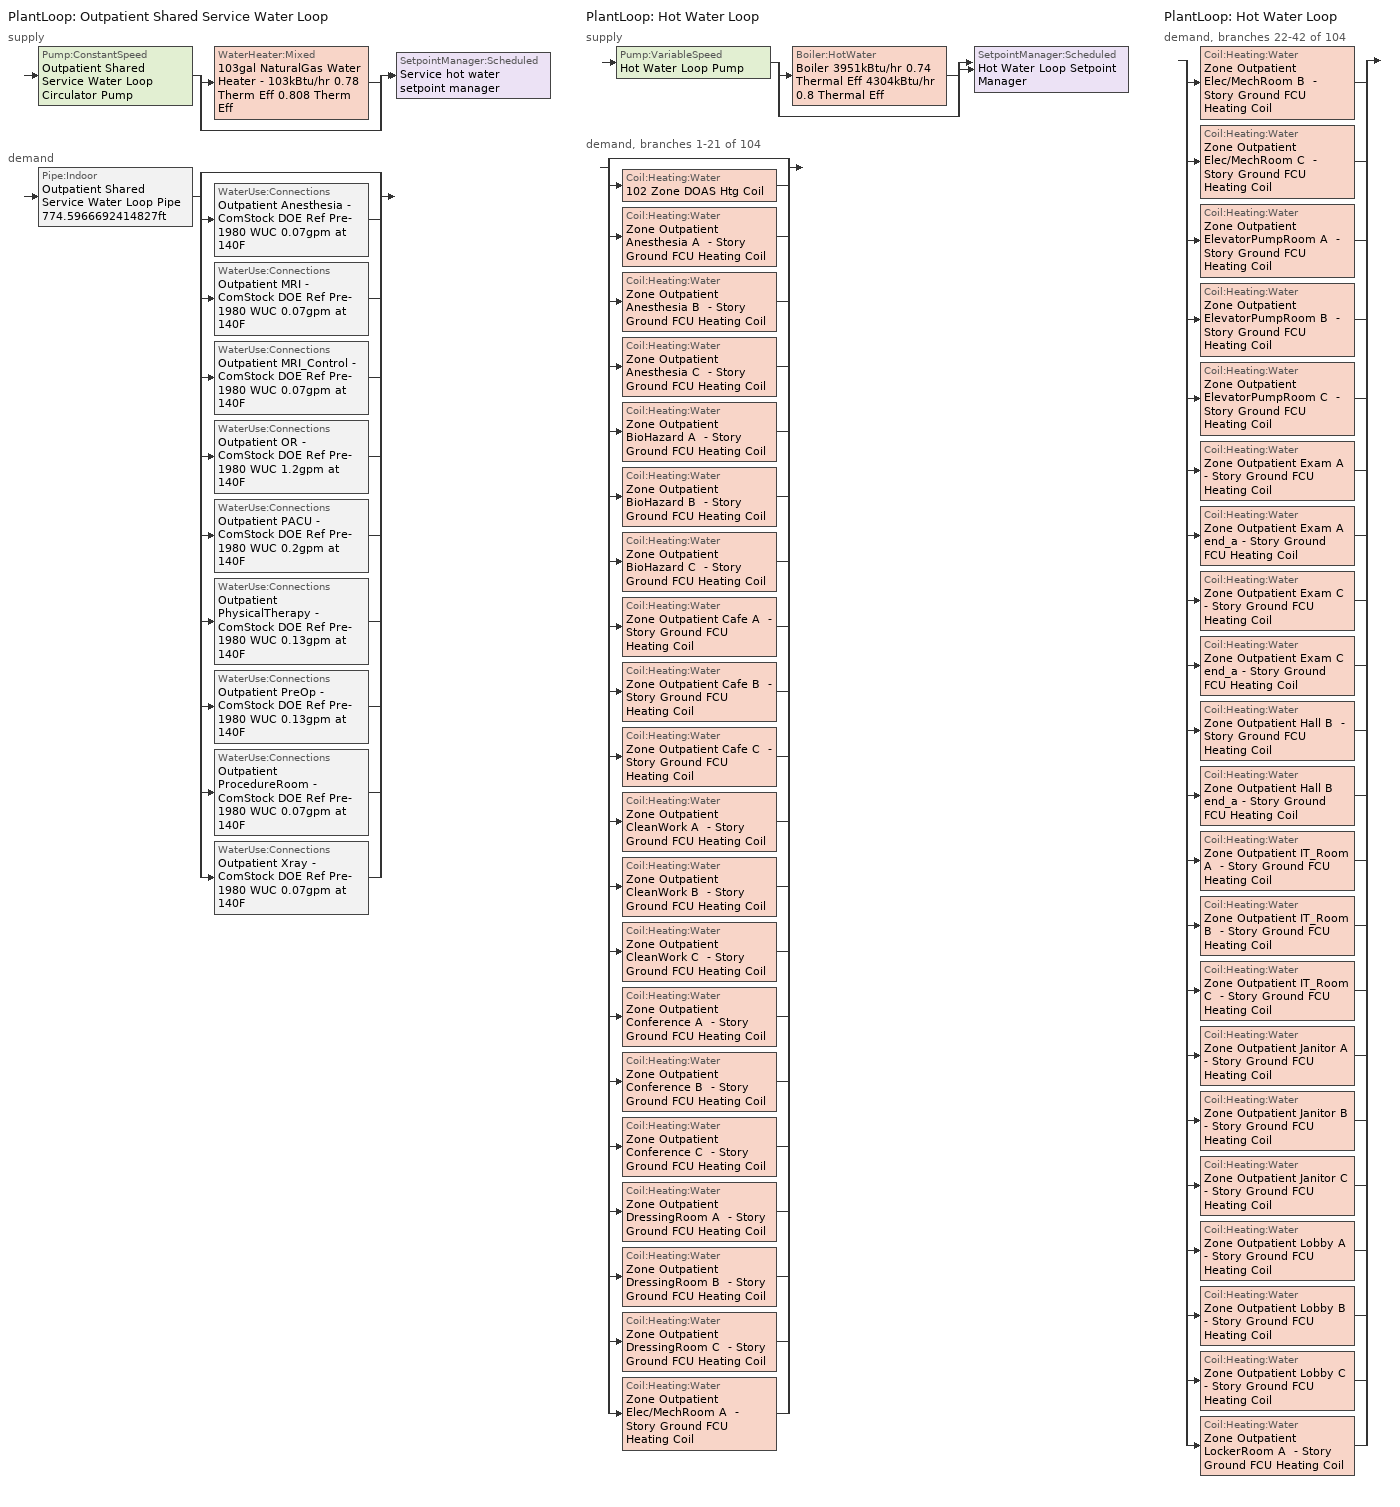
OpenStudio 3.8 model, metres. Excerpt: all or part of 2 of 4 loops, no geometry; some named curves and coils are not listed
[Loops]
PlantLoop 'Outpatient Shared Service Water Loop'
 supply: Pump:ConstantSpeed 'Outpatient Shared Service Water Loop Circulator Pump' > split
  | WaterHeater:Mixed '103gal NaturalGas Water Heater - 103kBtu/hr 0.78 Therm Eff 0.808 Therm Eff'
  | bypass
  join > SetpointManager:Scheduled 'Service hot water setpoint manager'
 demand: Pipe:Indoor 'Outpatient Shared Service Water Loop Pipe 774.5966692414827ft' > split
  | bypass
  | WaterUse:Connections 'Outpatient Anesthesia - ComStock DOE Ref Pre-1980 WUC 0.07gpm at 140F'
  | WaterUse:Connections 'Outpatient MRI - ComStock DOE Ref Pre-1980 WUC 0.07gpm at 140F'
  | WaterUse:Connections 'Outpatient MRI_Control - ComStock DOE Ref Pre-1980 WUC 0.07gpm at 140F'
  | WaterUse:Connections 'Outpatient OR - ComStock DOE Ref Pre-1980 WUC 1.2gpm at 140F'
  | WaterUse:Connections 'Outpatient PACU - ComStock DOE Ref Pre-1980 WUC 0.2gpm at 140F'
  | WaterUse:Connections 'Outpatient PhysicalTherapy - ComStock DOE Ref Pre-1980 WUC 0.13gpm at 140F'
  | WaterUse:Connections 'Outpatient PreOp - ComStock DOE Ref Pre-1980 WUC 0.13gpm at 140F'
  | WaterUse:Connections 'Outpatient ProcedureRoom - ComStock DOE Ref Pre-1980 WUC 0.07gpm at 140F'
  | WaterUse:Connections 'Outpatient Xray - ComStock DOE Ref Pre-1980 WUC 0.07gpm at 140F'
PlantLoop 'Hot Water Loop'
 supply: Pump:VariableSpeed 'Hot Water Loop Pump' > split
  | Boiler:HotWater 'Boiler 3951kBtu/hr 0.74 Thermal Eff 4304kBtu/hr 0.8 Thermal Eff'
  | bypass
  join > SetpointManager:Scheduled 'Hot Water Loop Setpoint Manager'
 demand, branches 1-21 of 104: split
  | bypass
  | Coil:Heating:Water '102 Zone DOAS Htg Coil'
  | Coil:Heating:Water 'Zone Outpatient Anesthesia A  - Story Ground FCU Heating Coil'
  | Coil:Heating:Water 'Zone Outpatient Anesthesia B  - Story Ground FCU Heating Coil'
  | Coil:Heating:Water 'Zone Outpatient Anesthesia C  - Story Ground FCU Heating Coil'
  | Coil:Heating:Water 'Zone Outpatient BioHazard A  - Story Ground FCU Heating Coil'
  | Coil:Heating:Water 'Zone Outpatient BioHazard B  - Story Ground FCU Heating Coil'
  | Coil:Heating:Water 'Zone Outpatient BioHazard C  - Story Ground FCU Heating Coil'
  | Coil:Heating:Water 'Zone Outpatient Cafe A  - Story Ground FCU Heating Coil'
  | Coil:Heating:Water 'Zone Outpatient Cafe B  - Story Ground FCU Heating Coil'
  | Coil:Heating:Water 'Zone Outpatient Cafe C  - Story Ground FCU Heating Coil'
  | Coil:Heating:Water 'Zone Outpatient CleanWork A  - Story Ground FCU Heating Coil'
  | Coil:Heating:Water 'Zone Outpatient CleanWork B  - Story Ground FCU Heating Coil'
  | Coil:Heating:Water 'Zone Outpatient CleanWork C  - Story Ground FCU Heating Coil'
  | Coil:Heating:Water 'Zone Outpatient Conference A  - Story Ground FCU Heating Coil'
  | Coil:Heating:Water 'Zone Outpatient Conference B  - Story Ground FCU Heating Coil'
  | Coil:Heating:Water 'Zone Outpatient Conference C  - Story Ground FCU Heating Coil'
  | Coil:Heating:Water 'Zone Outpatient DressingRoom A  - Story Ground FCU Heating Coil'
  | Coil:Heating:Water 'Zone Outpatient DressingRoom B  - Story Ground FCU Heating Coil'
  | Coil:Heating:Water 'Zone Outpatient DressingRoom C  - Story Ground FCU Heating Coil'
  | Coil:Heating:Water 'Zone Outpatient Elec/MechRoom A  - Story Ground FCU Heating Coil'
PlantLoop 'Hot Water Loop'
 demand, branches 22-42 of 104: split
  | Coil:Heating:Water 'Zone Outpatient Elec/MechRoom B  - Story Ground FCU Heating Coil'
  | Coil:Heating:Water 'Zone Outpatient Elec/MechRoom C  - Story Ground FCU Heating Coil'
  | Coil:Heating:Water 'Zone Outpatient ElevatorPumpRoom A  - Story Ground FCU Heating Coil'
  | Coil:Heating:Water 'Zone Outpatient ElevatorPumpRoom B  - Story Ground FCU Heating Coil'
  | Coil:Heating:Water 'Zone Outpatient ElevatorPumpRoom C  - Story Ground FCU Heating Coil'
  | Coil:Heating:Water 'Zone Outpatient Exam A  - Story Ground FCU Heating Coil'
  | Coil:Heating:Water 'Zone Outpatient Exam A end_a - Story Ground FCU Heating Coil'
  | Coil:Heating:Water 'Zone Outpatient Exam C  - Story Ground FCU Heating Coil'
  | Coil:Heating:Water 'Zone Outpatient Exam C end_a - Story Ground FCU Heating Coil'
  | Coil:Heating:Water 'Zone Outpatient Hall B  - Story Ground FCU Heating Coil'
  | Coil:Heating:Water 'Zone Outpatient Hall B end_a - Story Ground FCU Heating Coil'
  | Coil:Heating:Water 'Zone Outpatient IT_Room A  - Story Ground FCU Heating Coil'
  | Coil:Heating:Water 'Zone Outpatient IT_Room B  - Story Ground FCU Heating Coil'
  | Coil:Heating:Water 'Zone Outpatient IT_Room C  - Story Ground FCU Heating Coil'
  | Coil:Heating:Water 'Zone Outpatient Janitor A  - Story Ground FCU Heating Coil'
  | Coil:Heating:Water 'Zone Outpatient Janitor B  - Story Ground FCU Heating Coil'
  | Coil:Heating:Water 'Zone Outpatient Janitor C  - Story Ground FCU Heating Coil'
  | Coil:Heating:Water 'Zone Outpatient Lobby A  - Story Ground FCU Heating Coil'
  | Coil:Heating:Water 'Zone Outpatient Lobby B  - Story Ground FCU Heating Coil'
  | Coil:Heating:Water 'Zone Outpatient Lobby C  - Story Ground FCU Heating Coil'
  | Coil:Heating:Water 'Zone Outpatient LockerRoom A  - Story Ground FCU Heating Coil'
[Construction]
Copper pipe 0.75in type L with 0.5in fiberglass batt: Fiberglass batt 0.5in, Copper pipe 0.75in type L
[Material] Roughness=Smooth; Thermal Absorptance=0.9; Solar Absorptance=0.7; Visible Absorptance=0.7
Name | Thickness {m} | Conductivity {W/m-K} | Density {kg/m3} | Specific Heat {J/kg-K}
Copper pipe 0.75in type L | 0.001143 | 386 | 8906.27 | 385.1856
Fiberglass batt 0.5in | 0.0127 | 0.0663448 | 11.2129 | 837.36
[Sizing:Zone] Zone Cooling Design Supply Air Temperature Input Method=SupplyAirTemperature; Zone Cooling Design Supply Air Temperature {C}=12.7778; Zone Cooling Design Supply Air Temperature Difference {deltaC}=11.11; Zone Heating Design Supply Air Temperature Input Method=SupplyAirTemperature; Zone Heating Design Supply Air Temperature {C}=40; Zone Heating Design Supply Air Temperature Difference {deltaC}=11.11; Zone Cooling Design Supply Air Humidity Ratio {kg-H2O/kg-air}=0.0085; Zone Heating Design Supply Air Humidity Ratio {kg-H2O/kg-air}=0.008; Cooling Design Air Flow Method=DesignDay; Heating Design Air Flow Method=DesignDay; Account for Dedicated Outdoor Air System=No; Dedicated Outdoor Air System Control Strategy=NeutralSupplyAir; Dedicated Outdoor Air Low Setpoint Temperature for Design {C}=autosize; Dedicated Outdoor Air High Setpoint Temperature for Design {C}=autosize; Zone Load Sizing Method=Sensible Load Only No Latent Load; Zone Latent Cooling Design Supply Air Humidity Ratio Input Method=HumidityRatioDifference; Zone Cooling Design Supply Air Humidity Ratio Difference {kgWater/kgDryAir}=0.005; Zone Latent Heating Design Supply Air Humidity Ratio Input Method=HumidityRatioDifference; Zone Humidification Design Supply Air Humidity Ratio Difference {kgWater/kgDryAir}=0.005
Zone Outpatient Janitor A  - Story Ground; Zone Outpatient Janitor B  - Story Ground; Zone Outpatient Janitor C  - Story Ground; Zone Outpatient ElevatorPumpRoom A  - Story Ground; Zone Outpatient ElevatorPumpRoom B  - Story Ground; Zone Outpatient ElevatorPumpRoom C  - Story Ground; Zone Outpatient Elec/MechRoom A  - Story Ground; Zone Outpatient Elec/MechRoom B  - Story Ground; Zone Outpatient Elec/MechRoom C  - Story Ground
[Zone equipment]
Zone Outpatient Janitor A  - Story Ground: Zone Outpatient Janitor A  - Story Ground FCU
Zone Outpatient Janitor B  - Story Ground: Zone Outpatient Janitor B  - Story Ground FCU
Zone Outpatient Janitor C  - Story Ground: Zone Outpatient Janitor C  - Story Ground FCU
Zone Outpatient ElevatorPumpRoom A  - Story Ground: Zone Outpatient ElevatorPumpRoom A  - Story Ground FCU
Zone Outpatient ElevatorPumpRoom B  - Story Ground: Zone Outpatient ElevatorPumpRoom B  - Story Ground FCU
Zone Outpatient ElevatorPumpRoom C  - Story Ground: Zone Outpatient ElevatorPumpRoom C  - Story Ground FCU
Zone Outpatient Elec/MechRoom A  - Story Ground: Zone Outpatient Elec/MechRoom A  - Story Ground FCU
Zone Outpatient Elec/MechRoom B  - Story Ground: Zone Outpatient Elec/MechRoom B  - Story Ground FCU
Zone Outpatient Elec/MechRoom C  - Story Ground: Zone Outpatient Elec/MechRoom C  - Story Ground FCU
[WaterUse:Connections] Drain Water Heat Exchanger Type=None; Drain Water Heat Exchanger Destination=Plant
Name | Water Use Equipment Name 1
Outpatient Anesthesia - ComStock DOE Ref Pre-1980 WUC 0.07gpm at 140F | Outpatient Anesthesia - ComStock DOE Ref Pre-1980 Service Water Use 0.07gpm at 140F
Outpatient MRI - ComStock DOE Ref Pre-1980 WUC 0.07gpm at 140F | Outpatient MRI - ComStock DOE Ref Pre-1980 Service Water Use 0.07gpm at 140F
Outpatient MRI_Control - ComStock DOE Ref Pre-1980 WUC 0.07gpm at 140F | Outpatient MRI_Control - ComStock DOE Ref Pre-1980 Service Water Use 0.07gpm at 140F
Outpatient OR - ComStock DOE Ref Pre-1980 WUC 1.2gpm at 140F | Outpatient OR - ComStock DOE Ref Pre-1980 Service Water Use 1.2gpm at 140F
Outpatient PACU - ComStock DOE Ref Pre-1980 WUC 0.2gpm at 140F | Outpatient PACU - ComStock DOE Ref Pre-1980 Service Water Use 0.2gpm at 140F
Outpatient PhysicalTherapy - ComStock DOE Ref Pre-1980 WUC 0.13gpm at 140F | Outpatient PhysicalTherapy - ComStock DOE Ref Pre-1980 Service Water Use 0.13gpm at 140F
Outpatient PreOp - ComStock DOE Ref Pre-1980 WUC 0.13gpm at 140F | Outpatient PreOp - ComStock DOE Ref Pre-1980 Service Water Use 0.13gpm at 140F
Outpatient ProcedureRoom - ComStock DOE Ref Pre-1980 WUC 0.07gpm at 140F | Outpatient ProcedureRoom - ComStock DOE Ref Pre-1980 Service Water Use 0.07gpm at 140F
Outpatient Xray - ComStock DOE Ref Pre-1980 WUC 0.07gpm at 140F | Outpatient Xray - ComStock DOE Ref Pre-1980 Service Water Use 0.07gpm at 140F
[WaterUse:Equipment:Definition] Target Temperature Schedule=Mixed Water At Faucet Temp - 140F; Sensible Fraction Schedule=Fraction Sensible - 0.2; Latent Fraction Schedule=Fraction Latent - 0.05
Name | Peak Flow Rate {m3/s}
Outpatient Anesthesia - ComStock DOE Ref Pre-1980 Service Water Use Def 0.07gpm | 4.14304e-06
Outpatient MRI - ComStock DOE Ref Pre-1980 Service Water Use Def 0.07gpm | 4.18505e-06
Outpatient MRI_Control - ComStock DOE Ref Pre-1980 Service Water Use Def 0.07gpm | 4.19995e-06
Outpatient OR - ComStock DOE Ref Pre-1980 Service Water Use Def 1.2gpm | 7.56928e-05
Outpatient PACU - ComStock DOE Ref Pre-1980 Service Water Use Def 0.2gpm | 1.26349e-05
Outpatient PhysicalTherapy - ComStock DOE Ref Pre-1980 Service Water Use Def 0.13gpm | 8.40466e-06
Outpatient PreOp - ComStock DOE Ref Pre-1980 Service Water Use Def 0.13gpm | 8.42517e-06
Outpatient ProcedureRoom - ComStock DOE Ref Pre-1980 Service Water Use Def 0.07gpm | 4.22691e-06
Outpatient Xray - ComStock DOE Ref Pre-1980 Service Water Use Def 0.07gpm | 4.20678e-06
[WaterUse:Equipment] Flow Rate Fraction Schedule=OutPatientHealthCare BLDG_SWH_SCH_Pre2004
Name | Water Use Equipment Definition
Outpatient Anesthesia - ComStock DOE Ref Pre-1980 Service Water Use 0.07gpm at 140F | Outpatient Anesthesia - ComStock DOE Ref Pre-1980 Service Water Use Def 0.07gpm
Outpatient MRI - ComStock DOE Ref Pre-1980 Service Water Use 0.07gpm at 140F | Outpatient MRI - ComStock DOE Ref Pre-1980 Service Water Use Def 0.07gpm
Outpatient MRI_Control - ComStock DOE Ref Pre-1980 Service Water Use 0.07gpm at 140F | Outpatient MRI_Control - ComStock DOE Ref Pre-1980 Service Water Use Def 0.07gpm
Outpatient OR - ComStock DOE Ref Pre-1980 Service Water Use 1.2gpm at 140F | Outpatient OR - ComStock DOE Ref Pre-1980 Service Water Use Def 1.2gpm
Outpatient PACU - ComStock DOE Ref Pre-1980 Service Water Use 0.2gpm at 140F | Outpatient PACU - ComStock DOE Ref Pre-1980 Service Water Use Def 0.2gpm
Outpatient PhysicalTherapy - ComStock DOE Ref Pre-1980 Service Water Use 0.13gpm at 140F | Outpatient PhysicalTherapy - ComStock DOE Ref Pre-1980 Service Water Use Def 0.13gpm
Outpatient PreOp - ComStock DOE Ref Pre-1980 Service Water Use 0.13gpm at 140F | Outpatient PreOp - ComStock DOE Ref Pre-1980 Service Water Use Def 0.13gpm
Outpatient ProcedureRoom - ComStock DOE Ref Pre-1980 Service Water Use 0.07gpm at 140F | Outpatient ProcedureRoom - ComStock DOE Ref Pre-1980 Service Water Use Def 0.07gpm
Outpatient Xray - ComStock DOE Ref Pre-1980 Service Water Use 0.07gpm at 140F | Outpatient Xray - ComStock DOE Ref Pre-1980 Service Water Use Def 0.07gpm
[PlantLoop] Glycol Concentration=0; Minimum Loop Temperature {C}=10; Load Distribution Scheme=Optimal
Name | Maximum Loop Temperature {C} | Maximum Loop Flow Rate {m3/s} | Plant Loop Volume {m3} | Fluid Type
Outpatient Shared Service Water Loop | 60 | 0.000126119 | 0.0151343
Hot Water Loop |  | 0.0289409 | 3.47291 | Water
[Sizing:Plant] Loop Type=Heating; Sizing Option=NonCoincident; Zone Timesteps in Averaging Window=1; Coincident Sizing Factor Mode=None
Name | Design Loop Exit Temperature {C} | Loop Design Temperature Difference {deltaC}
Outpatient Shared Service Water Loop | 60 | 5
Hot Water Loop | 82.2222 | 11.1111
[SetpointManager:Scheduled] Control Variable=Temperature
Name | Schedule | Setpoint Node or NodeList
Service hot water setpoint manager | Service Water Loop Temp - 140F | Outpatient Shared Service Water Loop Supply Outlet Node
Hot Water Loop Setpoint Manager | Hot Water Loop Temp - 180F | Hot Water Loop Supply Outlet Node
[Pump:ConstantSpeed]
Outpatient Shared Service Water Loop Circulator Pump: Rated Flow Rate {m3/s}=0.000126119; Rated Pump Head {Pa}=29890.7; Rated Power Consumption {W}=5.85826; Motor Efficiency=0.825; Fraction of Motor Inefficiencies to Fluid Stream=0; Pump Control Type=Intermittent; Design Power Sizing Method=PowerPerFlowPerPressure; Design Electric Power per Unit Flow Rate {W/(m3/s)}=348701.1; Design Shaft Power per Unit Flow Rate per Unit Head {W-s/m3-Pa}=1.28205
[WaterHeater:Mixed]
103gal NaturalGas Water Heater - 103kBtu/hr 0.78 Therm Eff 0.808 Therm Eff: Tank Volume {m3}=0.390919; Setpoint Temperature Schedule=Service Water Loop Temp - 140F; Deadband Temperature Difference {deltaC}=2; Maximum Temperature Limit {C}=60; Heater Control Type=Cycle; Heater Maximum Capacity {W}=30265.4; Heater Fuel Type=NaturalGas; Heater Thermal Efficiency=0.808242; Off Cycle Parasitic Fuel Consumption Rate {W}=0; Off Cycle Parasitic Fuel Type=NaturalGas; Off Cycle Parasitic Heat Fraction to Tank=0; On Cycle Parasitic Fuel Consumption Rate {W}=0; On Cycle Parasitic Fuel Type=NaturalGas; On Cycle Parasitic Heat Fraction to Tank=0; Ambient Temperature Indicator=Schedule; Ambient Temperature Schedule=Water Heater Ambient Temp Schedule - 70.0f; Off Cycle Loss Coefficient to Ambient Temperature {W/K}=8.01759; On Cycle Loss Coefficient to Ambient Temperature {W/K}=8.01759; Use Side Effectiveness=1; Source Side Effectiveness=1; Use Side Design Flow Rate {m3/s}=autosize; Source Side Design Flow Rate {m3/s}=autosize; Indirect Water Heating Recovery Time {hr}=1.5; Source Side Flow Control Mode=IndirectHeatPrimarySetpoint
[WaterHeater:Sizing]
103gal NaturalGas Water Heater - 103kBtu/hr 0.78 Therm Eff 0.808 Therm Eff: Design Mode=PeakDraw; Time Storage Can Meet Peak Draw {hr}=0.538503; Time for Tank Recovery {hr}=0; Nominal Tank Volume for Autosizing Plant Connections {m3}=1
[Pipe:Indoor]
Outpatient Shared Service Water Loop Pipe 774.5966692414827ft: Construction=Copper pipe 0.75in type L with 0.5in fiberglass batt; Environment Type=Schedule; Ambient Temperature Schedule=Outpatient Shared Service Water Loop Piping Air Temp - 70F; Ambient Air Velocity Schedule=Outpatient Shared Service Water Loop Piping Air Velocity - 0.67mph; Pipe Inside Diameter {m}=0.019939; Pipe Length {m}=236.097
[Pump:VariableSpeed]
Hot Water Loop Pump: Rated Flow Rate {m3/s}=0.0289409; Rated Pump Head {Pa}=179344; Rated Power Consumption {W}=7435.01; Motor Efficiency=0.895; Coefficient 1 of the Part Load Performance Curve=0; Coefficient 2 of the Part Load Performance Curve=0.5726; Coefficient 3 of the Part Load Performance Curve=-0.301; Coefficient 4 of the Part Load Performance Curve=0.7347; Pump Control Type=Intermittent; Skin Loss Radiative Fraction=0.5; Design Power Sizing Method=PowerPerFlowPerPressure; Design Electric Power per Unit Flow Rate {W/(m3/s)}=348701.1; Design Shaft Power per Unit Flow Rate per Unit Head {W-s/m3-Pa}=1.28205; Design Minimum Flow Rate Fraction=0
[Boiler:HotWater]
Boiler 3951kBtu/hr 0.74 Thermal Eff 4304kBtu/hr 0.8 Thermal Eff: Fuel Type=NaturalGas; Nominal Capacity {W}=1.32314e+06; Nominal Thermal Efficiency=0.8; Efficiency Curve Temperature Evaluation Variable=LeavingBoiler; Normalized Boiler Efficiency Curve=Boiler with No Minimum Turndown; Design Water Flow Rate {m3/s}=0.0289409; Minimum Part Load Ratio=0; Maximum Part Load Ratio=1.2; Optimum Part Load Ratio=1; Water Outlet Upper Temperature Limit {C}=95; Boiler Flow Mode=LeavingSetpointModulated; On Cycle Parasitic Electric Load {W}=0; Off Cycle Parasitic Fuel Load {W}=0; Sizing Factor=1
[Coil:Heating:Water] Availability Schedule=Always On Discrete; Rated Inlet Water Temperature {C}=82.2222; Rated Inlet Air Temperature {C}=16.6; Rated Outlet Water Temperature {C}=71.1111
Name | U-Factor Times Area Value {W/K} | Maximum Water Flow Rate {m3/s} | Rated Capacity {W} | Rated Outlet Air Temperature {C}
102 Zone DOAS Htg Coil | 7426.8 | 0.0109735 | 501697 | 32.2
Zone Outpatient Anesthesia A  - Story Ground FCU Heating Coil; Zone Outpatient Anesthesia C  - Story Ground FCU Heating Coil | 6.77302 | 6.52677e-06 | 298.396 | 40
Zone Outpatient Anesthesia B  - Story Ground FCU Heating Coil | 71.2649 | 6.86721e-05 | 3139.6 | 40
Zone Outpatient BioHazard A  - Story Ground FCU Heating Coil; Zone Outpatient BioHazard C  - Story Ground FCU Heating Coil | 5.28369 | 5.09386e-06 | 232.885 | 40
Zone Outpatient BioHazard B  - Story Ground FCU Heating Coil | 56.8934 | 5.48489e-05 | 2507.63 | 40
Zone Outpatient Cafe A  - Story Ground FCU Heating Coil; Zone Outpatient Cafe C  - Story Ground FCU Heating Coil | 57.4094 | 5.53027e-05 | 2528.37 | 40
Zone Outpatient Cafe B  - Story Ground FCU Heating Coil | 636.181 | 0.000612833 | 28018 | 40
Zone Outpatient CleanWork A  - Story Ground FCU Heating Coil; Zone Outpatient CleanWork C  - Story Ground FCU Heating Coil | 12.3662 | 1.19159e-05 | 544.779 | 40
Zone Outpatient CleanWork B  - Story Ground FCU Heating Coil | 126.162 | 0.000121562 | 5557.68 | 40
Zone Outpatient Conference A  - Story Ground FCU Heating Coil; Zone Outpatient Conference C  - Story Ground FCU Heating Coil | 22.8353 | 2.19986e-05 | 1005.75 | 40
Zone Outpatient Conference B  - Story Ground FCU Heating Coil | 253.045 | 0.000243767 | 11144.7 | 40
Zone Outpatient DressingRoom A  - Story Ground FCU Heating Coil; Zone Outpatient DressingRoom C  - Story Ground FCU Heating Coil | 5.44034 | 5.24475e-06 | 239.784 | 40
Zone Outpatient DressingRoom B  - Story Ground FCU Heating Coil | 57.2273 | 5.51689e-05 | 2522.26 | 40
Zone Outpatient Elec/MechRoom A  - Story Ground FCU Heating Coil; Zone Outpatient Elec/MechRoom C  - Story Ground FCU Heating Coil | 9.6664 | 9.31498e-06 | 425.87 | 40
Zone Outpatient Elec/MechRoom B  - Story Ground FCU Heating Coil | 95.6288 | 9.2147e-05 | 4212.85 | 40
Zone Outpatient ElevatorPumpRoom A  - Story Ground FCU Heating Coil; Zone Outpatient ElevatorPumpRoom C  - Story Ground FCU Heating Coil | 5.48843 | 5.29198e-06 | 241.943 | 40
Zone Outpatient ElevatorPumpRoom B  - Story Ground FCU Heating Coil | 57.5398 | 5.54799e-05 | 2536.47 | 40
Zone Outpatient Exam A  - Story Ground FCU Heating Coil | 1094.03 | 0.00105422 | 48197.7 | 40
Zone Outpatient Exam A end_a - Story Ground FCU Heating Coil | 140.077 | 0.000135009 | 6172.43 | 40
Zone Outpatient Exam C  - Story Ground FCU Heating Coil | 1093.51 | 0.00105372 | 48174.6 | 40
Zone Outpatient Exam C end_a - Story Ground FCU Heating Coil | 140.037 | 0.000134971 | 6170.7 | 40
Zone Outpatient Hall B  - Story Ground FCU Heating Coil | 2755.76 | 0.00265627 | 121442 | 40
Zone Outpatient Hall B end_a - Story Ground FCU Heating Coil | 419.272 | 0.000404205 | 18479.8 | 40
Zone Outpatient IT_Room A  - Story Ground FCU Heating Coil; Zone Outpatient IT_Room C  - Story Ground FCU Heating Coil | 6.15416 | 5.93264e-06 | 271.233 | 40
Zone Outpatient IT_Room B  - Story Ground FCU Heating Coil | 64.1901 | 6.18782e-05 | 2829 | 40
Zone Outpatient Janitor A  - Story Ground FCU Heating Coil | 127.158 | 0.000122602 | 5605.21 | 40
Zone Outpatient Janitor B  - Story Ground FCU Heating Coil | 930.701 | 0.000897308 | 41023.9 | 40
Zone Outpatient Janitor C  - Story Ground FCU Heating Coil | 127.039 | 0.000122487 | 5599.95 | 40
Zone Outpatient Lobby A  - Story Ground FCU Heating Coil; Zone Outpatient Lobby C  - Story Ground FCU Heating Coil | 27.7098 | 2.66983e-05 | 1220.62 | 40
Zone Outpatient Lobby B  - Story Ground FCU Heating Coil | 281.294 | 0.000271014 | 12390.4 | 40
Zone Outpatient LockerRoom A  - Story Ground FCU Heating Coil | 25.0793 | 2.41653e-05 | 1104.81 | 40
[Controller:WaterCoil] Action=Normal; Controller Convergence Tolerance {deltaC}=0.0001; Minimum Actuated Flow {m3/s}=0
Name | Water Coil | Maximum Actuated Flow {m3/s}
102 Zone DOAS Htg Coil Controller | 102 Zone DOAS Htg Coil | 0.0109735
Zone Outpatient Anesthesia A  - Story Ground FCU Heating Coil Controller | Zone Outpatient Anesthesia A  - Story Ground FCU Heating Coil
Zone Outpatient Anesthesia B  - Story Ground FCU Heating Coil Controller | Zone Outpatient Anesthesia B  - Story Ground FCU Heating Coil
Zone Outpatient Anesthesia C  - Story Ground FCU Heating Coil Controller | Zone Outpatient Anesthesia C  - Story Ground FCU Heating Coil
Zone Outpatient BioHazard A  - Story Ground FCU Heating Coil Controller | Zone Outpatient BioHazard A  - Story Ground FCU Heating Coil
Zone Outpatient BioHazard B  - Story Ground FCU Heating Coil Controller | Zone Outpatient BioHazard B  - Story Ground FCU Heating Coil
Zone Outpatient BioHazard C  - Story Ground FCU Heating Coil Controller | Zone Outpatient BioHazard C  - Story Ground FCU Heating Coil
Zone Outpatient Cafe A  - Story Ground FCU Heating Coil Controller | Zone Outpatient Cafe A  - Story Ground FCU Heating Coil
Zone Outpatient Cafe B  - Story Ground FCU Heating Coil Controller | Zone Outpatient Cafe B  - Story Ground FCU Heating Coil
Zone Outpatient Cafe C  - Story Ground FCU Heating Coil Controller | Zone Outpatient Cafe C  - Story Ground FCU Heating Coil
Zone Outpatient CleanWork A  - Story Ground FCU Heating Coil Controller | Zone Outpatient CleanWork A  - Story Ground FCU Heating Coil
Zone Outpatient CleanWork B  - Story Ground FCU Heating Coil Controller | Zone Outpatient CleanWork B  - Story Ground FCU Heating Coil
Zone Outpatient CleanWork C  - Story Ground FCU Heating Coil Controller | Zone Outpatient CleanWork C  - Story Ground FCU Heating Coil
Zone Outpatient Conference A  - Story Ground FCU Heating Coil Controller | Zone Outpatient Conference A  - Story Ground FCU Heating Coil
Zone Outpatient Conference B  - Story Ground FCU Heating Coil Controller | Zone Outpatient Conference B  - Story Ground FCU Heating Coil
Zone Outpatient Conference C  - Story Ground FCU Heating Coil Controller | Zone Outpatient Conference C  - Story Ground FCU Heating Coil
Zone Outpatient DressingRoom A  - Story Ground FCU Heating Coil Controller | Zone Outpatient DressingRoom A  - Story Ground FCU Heating Coil
Zone Outpatient DressingRoom B  - Story Ground FCU Heating Coil Controller | Zone Outpatient DressingRoom B  - Story Ground FCU Heating Coil
Zone Outpatient DressingRoom C  - Story Ground FCU Heating Coil Controller | Zone Outpatient DressingRoom C  - Story Ground FCU Heating Coil
Zone Outpatient Elec/MechRoom A  - Story Ground FCU Heating Coil Controller | Zone Outpatient Elec/MechRoom A  - Story Ground FCU Heating Coil
Zone Outpatient Elec/MechRoom B  - Story Ground FCU Heating Coil Controller | Zone Outpatient Elec/MechRoom B  - Story Ground FCU Heating Coil
Zone Outpatient Elec/MechRoom C  - Story Ground FCU Heating Coil Controller | Zone Outpatient Elec/MechRoom C  - Story Ground FCU Heating Coil
Zone Outpatient ElevatorPumpRoom A  - Story Ground FCU Heating Coil Controller | Zone Outpatient ElevatorPumpRoom A  - Story Ground FCU Heating Coil
Zone Outpatient ElevatorPumpRoom B  - Story Ground FCU Heating Coil Controller | Zone Outpatient ElevatorPumpRoom B  - Story Ground FCU Heating Coil
Zone Outpatient ElevatorPumpRoom C  - Story Ground FCU Heating Coil Controller | Zone Outpatient ElevatorPumpRoom C  - Story Ground FCU Heating Coil
Zone Outpatient Exam A  - Story Ground FCU Heating Coil Controller | Zone Outpatient Exam A  - Story Ground FCU Heating Coil
Zone Outpatient Exam A end_a - Story Ground FCU Heating Coil Controller | Zone Outpatient Exam A end_a - Story Ground FCU Heating Coil
Zone Outpatient Exam C  - Story Ground FCU Heating Coil Controller | Zone Outpatient Exam C  - Story Ground FCU Heating Coil
Zone Outpatient Exam C end_a - Story Ground FCU Heating Coil Controller | Zone Outpatient Exam C end_a - Story Ground FCU Heating Coil
Zone Outpatient Hall B  - Story Ground FCU Heating Coil Controller | Zone Outpatient Hall B  - Story Ground FCU Heating Coil
Zone Outpatient Hall B end_a - Story Ground FCU Heating Coil Controller | Zone Outpatient Hall B end_a - Story Ground FCU Heating Coil
Zone Outpatient IT_Room A  - Story Ground FCU Heating Coil Controller | Zone Outpatient IT_Room A  - Story Ground FCU Heating Coil
Zone Outpatient IT_Room B  - Story Ground FCU Heating Coil Controller | Zone Outpatient IT_Room B  - Story Ground FCU Heating Coil
Zone Outpatient IT_Room C  - Story Ground FCU Heating Coil Controller | Zone Outpatient IT_Room C  - Story Ground FCU Heating Coil
Zone Outpatient Janitor A  - Story Ground FCU Heating Coil Controller | Zone Outpatient Janitor A  - Story Ground FCU Heating Coil
Zone Outpatient Janitor B  - Story Ground FCU Heating Coil Controller | Zone Outpatient Janitor B  - Story Ground FCU Heating Coil
Zone Outpatient Janitor C  - Story Ground FCU Heating Coil Controller | Zone Outpatient Janitor C  - Story Ground FCU Heating Coil
Zone Outpatient Lobby A  - Story Ground FCU Heating Coil Controller | Zone Outpatient Lobby A  - Story Ground FCU Heating Coil
Zone Outpatient Lobby B  - Story Ground FCU Heating Coil Controller | Zone Outpatient Lobby B  - Story Ground FCU Heating Coil
Zone Outpatient Lobby C  - Story Ground FCU Heating Coil Controller | Zone Outpatient Lobby C  - Story Ground FCU Heating Coil
Zone Outpatient LockerRoom A  - Story Ground FCU Heating Coil Controller | Zone Outpatient LockerRoom A  - Story Ground FCU Heating Coil
[AvailabilityManager:NightCycle]
Availability Manager Night Cycle 1: Applicability Schedule=Always On Discrete; Control Type=CycleOnAny; Thermostat Tolerance {deltaC}=1; Cycling Run Time {s}=3600
[Fan:OnOff] Availability Schedule=Always On Discrete; Fan Total Efficiency=0.1595; Pressure Rise {Pa}=270.9; Motor Efficiency=0.29; Motor In Airstream Fraction=1
Name | Maximum Flow Rate {m3/s} | Fan Power Ratio Function of Speed Ratio Curve | Fan Efficiency Ratio Function of Speed Ratio Curve
Zone Outpatient Anesthesia A  - Story Ground Fan Coil fan | 0.0181609 | Fan On Off Power Curve | Fan On Off Efficiency Curve
Zone Outpatient Anesthesia B  - Story Ground Fan Coil fan | 0.20029 | Fan On Off Power Curve 1 | Fan On Off Efficiency Curve 1
Zone Outpatient Anesthesia C  - Story Ground Fan Coil fan | 0.0181609 | Fan On Off Power Curve 2 | Fan On Off Efficiency Curve 2
Zone Outpatient BioHazard A  - Story Ground Fan Coil fan | 0.0104276 | Fan On Off Power Curve 3 | Fan On Off Efficiency Curve 3
Zone Outpatient BioHazard B  - Story Ground Fan Coil fan | 0.112279 | Fan On Off Power Curve 4 | Fan On Off Efficiency Curve 4
Zone Outpatient BioHazard C  - Story Ground Fan Coil fan | 0.0104276 | Fan On Off Power Curve 5 | Fan On Off Efficiency Curve 5
Zone Outpatient Cafe A  - Story Ground Fan Coil fan | 0.147469 | Fan On Off Power Curve 6 | Fan On Off Efficiency Curve 6
Zone Outpatient Cafe B  - Story Ground Fan Coil fan | 1.63127 | Fan On Off Power Curve 7 | Fan On Off Efficiency Curve 7
Zone Outpatient Cafe C  - Story Ground Fan Coil fan | 0.147469 | Fan On Off Power Curve 8 | Fan On Off Efficiency Curve 8
Zone Outpatient CleanWork A  - Story Ground Fan Coil fan | 0.0656712 | Fan On Off Power Curve 9 | Fan On Off Efficiency Curve 9
Zone Outpatient CleanWork B  - Story Ground Fan Coil fan | 0.715666 | Fan On Off Power Curve 10 | Fan On Off Efficiency Curve 10
Zone Outpatient CleanWork C  - Story Ground Fan Coil fan | 0.0656712 | Fan On Off Power Curve 11 | Fan On Off Efficiency Curve 11
Zone Outpatient Conference A  - Story Ground Fan Coil fan | 0.0740328 | Fan On Off Power Curve 12 | Fan On Off Efficiency Curve 12
Zone Outpatient Conference B  - Story Ground Fan Coil fan | 0.805891 | Fan On Off Power Curve 13 | Fan On Off Efficiency Curve 13
Zone Outpatient Conference C  - Story Ground Fan Coil fan | 0.0740328 | Fan On Off Power Curve 14 | Fan On Off Efficiency Curve 14
Zone Outpatient DressingRoom A  - Story Ground Fan Coil fan | 0.0110379 | Fan On Off Power Curve 15 | Fan On Off Efficiency Curve 15
Zone Outpatient DressingRoom B  - Story Ground Fan Coil fan | 0.12261 | Fan On Off Power Curve 16 | Fan On Off Efficiency Curve 16
Zone Outpatient DressingRoom C  - Story Ground Fan Coil fan | 0.0110379 | Fan On Off Power Curve 17 | Fan On Off Efficiency Curve 17
Zone Outpatient Elec/MechRoom A  - Story Ground Fan Coil fan | 0.13585 | Fan On Off Power Curve 18 | Fan On Off Efficiency Curve 18
Zone Outpatient Elec/MechRoom B  - Story Ground Fan Coil fan | 1.50703 | Fan On Off Power Curve 19 | Fan On Off Efficiency Curve 19
Zone Outpatient Elec/MechRoom C  - Story Ground Fan Coil fan | 0.13585 | Fan On Off Power Curve 20 | Fan On Off Efficiency Curve 20
Zone Outpatient ElevatorPumpRoom A  - Story Ground Fan Coil fan | 0.0108355 | Fan On Off Power Curve 21 | Fan On Off Efficiency Curve 21
Zone Outpatient ElevatorPumpRoom B  - Story Ground Fan Coil fan | 0.113596 | Fan On Off Power Curve 22 | Fan On Off Efficiency Curve 22
Zone Outpatient ElevatorPumpRoom C  - Story Ground Fan Coil fan | 0.0108355 | Fan On Off Power Curve 23 | Fan On Off Efficiency Curve 23
Zone Outpatient Exam A  - Story Ground Fan Coil fan | 5.29904 | Fan On Off Power Curve 24 | Fan On Off Efficiency Curve 24
Zone Outpatient Exam A end_a - Story Ground Fan Coil fan | 0.607884 | Fan On Off Power Curve 25 | Fan On Off Efficiency Curve 25
Zone Outpatient Exam C  - Story Ground Fan Coil fan | 4.91257 | Fan On Off Power Curve 26 | Fan On Off Efficiency Curve 26
Zone Outpatient Exam C end_a - Story Ground Fan Coil fan | 0.585514 | Fan On Off Power Curve 27 | Fan On Off Efficiency Curve 27
Zone Outpatient Hall B  - Story Ground Fan Coil fan | 9.56683 | Fan On Off Power Curve 28 | Fan On Off Efficiency Curve 28
Zone Outpatient Hall B end_a - Story Ground Fan Coil fan | 1.47644 | Fan On Off Power Curve 29 | Fan On Off Efficiency Curve 29
Zone Outpatient IT_Room A  - Story Ground Fan Coil fan | 0.0167611 | Fan On Off Power Curve 30 | Fan On Off Efficiency Curve 30
Zone Outpatient IT_Room B  - Story Ground Fan Coil fan | 0.186997 | Fan On Off Power Curve 31 | Fan On Off Efficiency Curve 31
Zone Outpatient IT_Room C  - Story Ground Fan Coil fan | 0.0167611 | Fan On Off Power Curve 32 | Fan On Off Efficiency Curve 32
Zone Outpatient Janitor A  - Story Ground Fan Coil fan | 0.399222 | Fan On Off Power Curve 33 | Fan On Off Efficiency Curve 33
Zone Outpatient Janitor B  - Story Ground Fan Coil fan | 2.61209 | Fan On Off Power Curve 34 | Fan On Off Efficiency Curve 34
Zone Outpatient Janitor C  - Story Ground Fan Coil fan | 0.277797 | Fan On Off Power Curve 35 | Fan On Off Efficiency Curve 35
Zone Outpatient Lobby A  - Story Ground Fan Coil fan | 0.108817 | Fan On Off Power Curve 36 | Fan On Off Efficiency Curve 36
Zone Outpatient Lobby B  - Story Ground Fan Coil fan | 1.17166 | Fan On Off Power Curve 37 | Fan On Off Efficiency Curve 37
Zone Outpatient Lobby C  - Story Ground Fan Coil fan | 0.108817 | Fan On Off Power Curve 38 | Fan On Off Efficiency Curve 38
Zone Outpatient LockerRoom A  - Story Ground Fan Coil fan | 0.159476 | Fan On Off Power Curve 39 | Fan On Off Efficiency Curve 39
[ZoneHVAC:FourPipeFanCoil] Availability Schedule=Always On Discrete; Capacity Control Method=CyclingFan; Maximum Outdoor Air Flow Rate {m3/s}=0; Minimum Supply Air Temperature in Cooling Mode {C}=autosize; Maximum Supply Air Temperature in Heating Mode {C}=autosize
Name | Maximum Supply Air Flow Rate {m3/s} | Supply Air Fan | Cooling Coil | Maximum Cold Water Flow Rate {m3/s} | Heating Coil | Maximum Hot Water Flow Rate {m3/s}
Zone Outpatient Anesthesia A  - Story Ground FCU | 0.0181609 | Zone Outpatient Anesthesia A  - Story Ground Fan Coil fan | Zone Outpatient Anesthesia A  - Story Ground FCU Cooling Coil | 1.40115e-05 | Zone Outpatient Anesthesia A  - Story Ground FCU Heating Coil | 6.52677e-06
Zone Outpatient Anesthesia B  - Story Ground FCU | 0.20029 | Zone Outpatient Anesthesia B  - Story Ground Fan Coil fan | Zone Outpatient Anesthesia B  - Story Ground FCU Cooling Coil | 0.000154673 | Zone Outpatient Anesthesia B  - Story Ground FCU Heating Coil | 6.86721e-05
Zone Outpatient Anesthesia C  - Story Ground FCU | 0.0181609 | Zone Outpatient Anesthesia C  - Story Ground Fan Coil fan | Zone Outpatient Anesthesia C  - Story Ground FCU Cooling Coil | 1.40115e-05 | Zone Outpatient Anesthesia C  - Story Ground FCU Heating Coil | 6.52677e-06
Zone Outpatient BioHazard A  - Story Ground FCU | 0.0104276 | Zone Outpatient BioHazard A  - Story Ground Fan Coil fan | Zone Outpatient BioHazard A  - Story Ground FCU Cooling Coil | 3.82638e-06 | Zone Outpatient BioHazard A  - Story Ground FCU Heating Coil | 5.09386e-06
Zone Outpatient BioHazard B  - Story Ground FCU | 0.112279 | Zone Outpatient BioHazard B  - Story Ground Fan Coil fan | Zone Outpatient BioHazard B  - Story Ground FCU Cooling Coil | 4.73585e-05 | Zone Outpatient BioHazard B  - Story Ground FCU Heating Coil | 5.48489e-05
Zone Outpatient BioHazard C  - Story Ground FCU | 0.0104276 | Zone Outpatient BioHazard C  - Story Ground Fan Coil fan | Zone Outpatient BioHazard C  - Story Ground FCU Cooling Coil | 3.82638e-06 | Zone Outpatient BioHazard C  - Story Ground FCU Heating Coil | 5.09386e-06
Zone Outpatient Cafe A  - Story Ground FCU | 0.147469 | Zone Outpatient Cafe A  - Story Ground Fan Coil fan | Zone Outpatient Cafe A  - Story Ground FCU Cooling Coil | 0.000143216 | Zone Outpatient Cafe A  - Story Ground FCU Heating Coil | 5.53027e-05
Zone Outpatient Cafe B  - Story Ground FCU | 1.63127 | Zone Outpatient Cafe B  - Story Ground Fan Coil fan | Zone Outpatient Cafe B  - Story Ground FCU Cooling Coil | 0.00158456 | Zone Outpatient Cafe B  - Story Ground FCU Heating Coil | 0.000612833
Zone Outpatient Cafe C  - Story Ground FCU | 0.147469 | Zone Outpatient Cafe C  - Story Ground Fan Coil fan | Zone Outpatient Cafe C  - Story Ground FCU Cooling Coil | 0.000143216 | Zone Outpatient Cafe C  - Story Ground FCU Heating Coil | 5.53027e-05
Zone Outpatient CleanWork A  - Story Ground FCU | 0.0656712 | Zone Outpatient CleanWork A  - Story Ground Fan Coil fan | Zone Outpatient CleanWork A  - Story Ground FCU Cooling Coil | 4.71494e-05 | Zone Outpatient CleanWork A  - Story Ground FCU Heating Coil | 1.19159e-05
Zone Outpatient CleanWork B  - Story Ground FCU | 0.715666 | Zone Outpatient CleanWork B  - Story Ground Fan Coil fan | Zone Outpatient CleanWork B  - Story Ground FCU Cooling Coil | 0.00051549 | Zone Outpatient CleanWork B  - Story Ground FCU Heating Coil | 0.000121562
Zone Outpatient CleanWork C  - Story Ground FCU | 0.0656712 | Zone Outpatient CleanWork C  - Story Ground Fan Coil fan | Zone Outpatient CleanWork C  - Story Ground FCU Cooling Coil | 4.71494e-05 | Zone Outpatient CleanWork C  - Story Ground FCU Heating Coil | 1.19159e-05
Zone Outpatient Conference A  - Story Ground FCU | 0.0740328 | Zone Outpatient Conference A  - Story Ground Fan Coil fan | Zone Outpatient Conference A  - Story Ground FCU Cooling Coil | 6.81133e-05 | Zone Outpatient Conference A  - Story Ground FCU Heating Coil | 2.19986e-05
Zone Outpatient Conference B  - Story Ground FCU | 0.805891 | Zone Outpatient Conference B  - Story Ground Fan Coil fan | Zone Outpatient Conference B  - Story Ground FCU Cooling Coil | 0.000744553 | Zone Outpatient Conference B  - Story Ground FCU Heating Coil | 0.000243767
Zone Outpatient Conference C  - Story Ground FCU | 0.0740328 | Zone Outpatient Conference C  - Story Ground Fan Coil fan | Zone Outpatient Conference C  - Story Ground FCU Cooling Coil | 6.81133e-05 | Zone Outpatient Conference C  - Story Ground FCU Heating Coil | 2.19986e-05
Zone Outpatient DressingRoom A  - Story Ground FCU | 0.0110379 | Zone Outpatient DressingRoom A  - Story Ground Fan Coil fan | Zone Outpatient DressingRoom A  - Story Ground FCU Cooling Coil | 7.12423e-06 | Zone Outpatient DressingRoom A  - Story Ground FCU Heating Coil | 5.24475e-06
Zone Outpatient DressingRoom B  - Story Ground FCU | 0.12261 | Zone Outpatient DressingRoom B  - Story Ground Fan Coil fan | Zone Outpatient DressingRoom B  - Story Ground FCU Cooling Coil | 7.91111e-05 | Zone Outpatient DressingRoom B  - Story Ground FCU Heating Coil | 5.51689e-05
Zone Outpatient DressingRoom C  - Story Ground FCU | 0.0110379 | Zone Outpatient DressingRoom C  - Story Ground Fan Coil fan | Zone Outpatient DressingRoom C  - Story Ground FCU Cooling Coil | 7.12423e-06 | Zone Outpatient DressingRoom C  - Story Ground FCU Heating Coil | 5.24475e-06
Zone Outpatient Elec/MechRoom A  - Story Ground FCU | 0.13585 | Zone Outpatient Elec/MechRoom A  - Story Ground Fan Coil fan | Zone Outpatient Elec/MechRoom A  - Story Ground FCU Cooling Coil | 7.4071e-05 | Zone Outpatient Elec/MechRoom A  - Story Ground FCU Heating Coil | 9.31498e-06
Zone Outpatient Elec/MechRoom B  - Story Ground FCU | 1.50703 | Zone Outpatient Elec/MechRoom B  - Story Ground Fan Coil fan | Zone Outpatient Elec/MechRoom B  - Story Ground FCU Cooling Coil | 0.000822888 | Zone Outpatient Elec/MechRoom B  - Story Ground FCU Heating Coil | 9.2147e-05
Zone Outpatient Elec/MechRoom C  - Story Ground FCU | 0.13585 | Zone Outpatient Elec/MechRoom C  - Story Ground Fan Coil fan | Zone Outpatient Elec/MechRoom C  - Story Ground FCU Cooling Coil | 7.4071e-05 | Zone Outpatient Elec/MechRoom C  - Story Ground FCU Heating Coil | 9.31498e-06
Zone Outpatient ElevatorPumpRoom A  - Story Ground FCU | 0.0108355 | Zone Outpatient ElevatorPumpRoom A  - Story Ground Fan Coil fan | Zone Outpatient ElevatorPumpRoom A  - Story Ground FCU Cooling Coil | 5.56083e-06 | Zone Outpatient ElevatorPumpRoom A  - Story Ground FCU Heating Coil | 5.29198e-06
Zone Outpatient ElevatorPumpRoom B  - Story Ground FCU | 0.113596 | Zone Outpatient ElevatorPumpRoom B  - Story Ground Fan Coil fan | Zone Outpatient ElevatorPumpRoom B  - Story Ground FCU Cooling Coil | 6.1918e-05 | Zone Outpatient ElevatorPumpRoom B  - Story Ground FCU Heating Coil | 5.54799e-05
Zone Outpatient ElevatorPumpRoom C  - Story Ground FCU | 0.0108355 | Zone Outpatient ElevatorPumpRoom C  - Story Ground Fan Coil fan | Zone Outpatient ElevatorPumpRoom C  - Story Ground FCU Cooling Coil | 5.56083e-06 | Zone Outpatient ElevatorPumpRoom C  - Story Ground FCU Heating Coil | 5.29198e-06
Zone Outpatient Exam A  - Story Ground FCU | 5.29904 | Zone Outpatient Exam A  - Story Ground Fan Coil fan | Zone Outpatient Exam A  - Story Ground FCU Cooling Coil | 0.00381072 | Zone Outpatient Exam A  - Story Ground FCU Heating Coil | 0.00105422
Zone Outpatient Exam A end_a - Story Ground FCU | 0.607884 | Zone Outpatient Exam A end_a - Story Ground Fan Coil fan | Zone Outpatient Exam A end_a - Story Ground FCU Cooling Coil | 0.000418603 | Zone Outpatient Exam A end_a - Story Ground FCU Heating Coil | 0.000135009
Zone Outpatient Exam C  - Story Ground FCU | 4.91257 | Zone Outpatient Exam C  - Story Ground Fan Coil fan | Zone Outpatient Exam C  - Story Ground FCU Cooling Coil | 0.00368505 | Zone Outpatient Exam C  - Story Ground FCU Heating Coil | 0.00105372
Zone Outpatient Exam C end_a - Story Ground FCU | 0.585514 | Zone Outpatient Exam C end_a - Story Ground Fan Coil fan | Zone Outpatient Exam C end_a - Story Ground FCU Cooling Coil | 0.000405827 | Zone Outpatient Exam C end_a - Story Ground FCU Heating Coil | 0.000134971
Zone Outpatient Hall B  - Story Ground FCU | 9.56683 | Zone Outpatient Hall B  - Story Ground Fan Coil fan | Zone Outpatient Hall B  - Story Ground FCU Cooling Coil | 0.00582939 | Zone Outpatient Hall B  - Story Ground FCU Heating Coil | 0.00265627
Zone Outpatient Hall B end_a - Story Ground FCU | 1.47644 | Zone Outpatient Hall B end_a - Story Ground Fan Coil fan | Zone Outpatient Hall B end_a - Story Ground FCU Cooling Coil | 0.000857054 | Zone Outpatient Hall B end_a - Story Ground FCU Heating Coil | 0.000404205
Zone Outpatient IT_Room A  - Story Ground FCU | 0.0167611 | Zone Outpatient IT_Room A  - Story Ground Fan Coil fan | Zone Outpatient IT_Room A  - Story Ground FCU Cooling Coil | 1.05848e-05 | Zone Outpatient IT_Room A  - Story Ground FCU Heating Coil | 5.93264e-06
Zone Outpatient IT_Room B  - Story Ground FCU | 0.186997 | Zone Outpatient IT_Room B  - Story Ground Fan Coil fan | Zone Outpatient IT_Room B  - Story Ground FCU Cooling Coil | 0.000118774 | Zone Outpatient IT_Room B  - Story Ground FCU Heating Coil | 6.18782e-05
Zone Outpatient IT_Room C  - Story Ground FCU | 0.0167611 | Zone Outpatient IT_Room C  - Story Ground Fan Coil fan | Zone Outpatient IT_Room C  - Story Ground FCU Cooling Coil | 1.05848e-05 | Zone Outpatient IT_Room C  - Story Ground FCU Heating Coil | 5.93264e-06
Zone Outpatient Janitor A  - Story Ground FCU | 0.399222 | Zone Outpatient Janitor A  - Story Ground Fan Coil fan | Zone Outpatient Janitor A  - Story Ground FCU Cooling Coil | 0.000218869 | Zone Outpatient Janitor A  - Story Ground FCU Heating Coil | 0.000122602
Zone Outpatient Janitor B  - Story Ground FCU | 2.61209 | Zone Outpatient Janitor B  - Story Ground Fan Coil fan | Zone Outpatient Janitor B  - Story Ground FCU Cooling Coil | 0.00144156 | Zone Outpatient Janitor B  - Story Ground FCU Heating Coil | 0.000897308
Zone Outpatient Janitor C  - Story Ground FCU | 0.277797 | Zone Outpatient Janitor C  - Story Ground Fan Coil fan | Zone Outpatient Janitor C  - Story Ground FCU Cooling Coil | 0.000153598 | Zone Outpatient Janitor C  - Story Ground FCU Heating Coil | 0.000122487
Zone Outpatient Lobby A  - Story Ground FCU | 0.108817 | Zone Outpatient Lobby A  - Story Ground Fan Coil fan | Zone Outpatient Lobby A  - Story Ground FCU Cooling Coil | 8.93477e-05 | Zone Outpatient Lobby A  - Story Ground FCU Heating Coil | 2.66983e-05
Zone Outpatient Lobby B  - Story Ground FCU | 1.17166 | Zone Outpatient Lobby B  - Story Ground Fan Coil fan | Zone Outpatient Lobby B  - Story Ground FCU Cooling Coil | 0.000968632 | Zone Outpatient Lobby B  - Story Ground FCU Heating Coil | 0.000271014
Zone Outpatient Lobby C  - Story Ground FCU | 0.108817 | Zone Outpatient Lobby C  - Story Ground Fan Coil fan | Zone Outpatient Lobby C  - Story Ground FCU Cooling Coil | 8.93477e-05 | Zone Outpatient Lobby C  - Story Ground FCU Heating Coil | 2.66983e-05
Zone Outpatient LockerRoom A  - Story Ground FCU | 0.159476 | Zone Outpatient LockerRoom A  - Story Ground Fan Coil fan | Zone Outpatient LockerRoom A  - Story Ground FCU Cooling Coil | 0.000109464 | Zone Outpatient LockerRoom A  - Story Ground FCU Heating Coil | 2.41653e-05
[HeatExchanger:AirToAir:SensibleAndLatent]
102 Zone DOAS ERV: Availability Schedule=Always On Discrete; Nominal Supply Air Flow Rate {m3/s}=15.1691; Sensible Effectiveness at 100% Heating Air Flow=0.5; Latent Effectiveness at 100% Heating Air Flow=0.5; Sensible Effectiveness at 100% Cooling Air Flow=0.5; Latent Effectiveness at 100% Cooling Air Flow=0.5; Nominal Electric Power {W}=10933.8; Supply Air Outlet Temperature Control=Yes; Heat Exchanger Type=Rotary; Frost Control Type=ExhaustOnly; Threshold Temperature {C}=-23.3; Initial Defrost Time Fraction=0.167; Rate of Defrost Time Fraction Increase {1/K}=1.44; Economizer Lockout=Yes; Sensible Effectiveness of Heating Air Flow Curve=102 Zone DOAS ERV_SensHeatEff; Latent Effectiveness of Heating Air Flow Curve=102 Zone DOAS ERV_LatHeatEff; Sensible Effectiveness of Cooling Air Flow Curve=102 Zone DOAS ERV_SensCoolEff; Latent Effectiveness of Cooling Air Flow Curve=102 Zone DOAS ERV_LatCoolEff
[SetpointManager:OutdoorAirPretreat]
Setpoint Manager Outdoor Air Pretreat 1: Minimum Setpoint Temperature {C}=-99; Maximum Setpoint Temperature {C}=99; Minimum Setpoint Humidity Ratio {kgWater/kgDryAir}=1e-05; Maximum Setpoint Humidity Ratio {kgWater/kgDryAir}=1
[Schedule:Ruleset]
Name | Default Day Schedule | Summer Design Day Schedule
OutPatientHealthCare BLDG_SWH_SCH_Pre2004 | OutPatientHealthCare BLDG_SWH_SCH_Pre2004 Default | OutPatientHealthCare BLDG_SWH_SCH_Pre2004 Summer Design Day
Fraction Sensible - 0.2 | Fraction Sensible - 0.2 Default
Fraction Latent - 0.05 | Fraction Latent - 0.05 Default
Mixed Water At Faucet Temp - 140F | Mixed Water At Faucet Temp - 140F Default
Service Water Loop Temp - 140F | Service Water Loop Temp - 140F Default
Water Heater Ambient Temp Schedule - 70.0f | Water Heater Ambient Temp Schedule - 70.0f Default
Outpatient Shared Service Water Loop Piping Air Temp - 70F | Outpatient Shared Service Water Loop Piping Air Temp - 70F Default
Outpatient Shared Service Water Loop Piping Air Velocity - 0.67mph | Outpatient Shared Service Water Loop Piping Air Velocity - 0.67mph Default
Hot Water Loop Temp - 180F | Hot Water Loop Temp - 180F Default
[Schedule:Day]
OutPatientHealthCare BLDG_SWH_SCH_Pre2004 Default: Average, 11, 30, 0, 23, 0, 0.01, 24, 0, 0
OutPatientHealthCare BLDG_SWH_SCH_Pre2004 Sat Day: Average, 12, 0, 0.01, 12, 15, 0.0575, 12, 30, 0.105, 12, 45, 0.1525, 13, 0, 0.2, 13, 15, 0.22, 13, 30, 0.24, 13, 45, 0.26, 14, 0, 0.28, 14, 15, 0.3, 14, 45, 0.3, 15, 0, 0.2925, 15, 15, 0.285, 15, 30, 0.2775, 15, 45, 0.27, 16, 0, 0.2625, 16, 15, 0.255, 16, 30, 0.2475, 16, 45, 0.24, 17, 0, 0.23875, 17, 15, 0.2375, 17, 30, 0.23625, 17, 45, 0.235, 18, 0, 0.23375, 18, 15, 0.2325, 18, 30, 0.23125, 18, 45, 0.23, 20, 15, 0.23, 20, 30, 0.1, 20, 45, 0.0775, 21, 0, 0.055, 21, 15, 0.0325, 21, 30, 0.01, 24, 0, 0.01
OutPatientHealthCare BLDG_SWH_SCH_Pre2004 Summer Design Day: 7, 0, 0.01, 8, 0, 0.17, 9, 0, 0.58, 10, 0, 0.66, 11, 0, 0.78, 12, 0, 0.82, 13, 0, 0.71, 14, 0, 0.82, 15, 0, 0.78, 16, 0, 0.74, 17, 0, 0.63, 18, 0, 0.41, 21, 0, 0.18, 22, 0, 0.1, 24, 0, 0.01
OutPatientHealthCare BLDG_SWH_SCH_Pre2004 SmrDsn|Wkdy Day: Average, 8, 15, 0.01, 8, 30, 0.05, 8, 45, 0.09, 9, 0, 0.13, 9, 15, 0.17, 9, 30, 0.2725, 9, 45, 0.375, 10, 0, 0.4775, 10, 15, 0.58, 10, 30, 0.71, 10, 45, 0.7375, 11, 0, 0.765, 11, 15, 0.7925, 11, 30, 0.82, 11, 45, 0.81, 12, 0, 0.8, 12, 15, 0.79, 12, 30, 0.78, 12, 45, 0.77, 13, 0, 0.76, 13, 15, 0.75, 13, 30, 0.74, 14, 45, 0.18, 15, 0, 0.16, 15, 15, 0.14, 15, 30, 0.12, 15, 45, 0.1, 16, 0, 0.0775, 16, 15, 0.055, 16, 30, 0.0325, 16, 45, 0.01, 24, 0, 0.01
Fraction Sensible - 0.2 Default: 24, 0, 0.2
Fraction Latent - 0.05 Default: 24, 0, 0.05
Mixed Water At Faucet Temp - 140F Default; Service Water Loop Temp - 140F Default: 24, 0, 60
Water Heater Ambient Temp Schedule - 70.0f Default; Outpatient Shared Service Water Loop Piping Air Temp - 70F Default: 24, 0, 21.1111
Outpatient Shared Service Water Loop Piping Air Velocity - 0.67mph Default: 24, 0, 0.3
Hot Water Loop Temp - 180F Default: 24, 0, 82.2222
[Schedule:Rule] Schedule Ruleset=OutPatientHealthCare BLDG_SWH_SCH_Pre2004; Date Specification Type=DateRange; Start Month=1; Start Day=1; End Month=12; End Day=31
Name | Rule Order | Day Schedule | Apply Saturday | Apply Monday | Apply Tuesday | Apply Wednesday | Apply Thursday | Apply Friday
Schedule Rule 9 | 1 | OutPatientHealthCare BLDG_SWH_SCH_Pre2004 Sat Day | Yes
Schedule Rule 10 | 0 | OutPatientHealthCare BLDG_SWH_SCH_Pre2004 SmrDsn|Wkdy Day |  | Yes | Yes | Yes | Yes | Yes
[Schedule:Constant]
Always On Discrete: Value=1
[Curve:Exponent] Coefficient1 Constant=1; Coefficient2 Constant=0; Coefficient3 Constant=0; Minimum Value of x=0; Maximum Value of x=1
Fan On Off Power Curve; Fan On Off Power Curve 1; Fan On Off Power Curve 2; Fan On Off Power Curve 3; Fan On Off Power Curve 4; Fan On Off Power Curve 5; Fan On Off Power Curve 6; Fan On Off Power Curve 7; Fan On Off Power Curve 8; Fan On Off Power Curve 9; Fan On Off Power Curve 10; Fan On Off Power Curve 11; Fan On Off Power Curve 12; Fan On Off Power Curve 13; Fan On Off Power Curve 14; Fan On Off Power Curve 15; Fan On Off Power Curve 16; Fan On Off Power Curve 17; Fan On Off Power Curve 18; Fan On Off Power Curve 19; Fan On Off Power Curve 20; Fan On Off Power Curve 21; Fan On Off Power Curve 22; Fan On Off Power Curve 23; Fan On Off Power Curve 24; Fan On Off Power Curve 25; Fan On Off Power Curve 26; Fan On Off Power Curve 27; Fan On Off Power Curve 28; Fan On Off Power Curve 29; Fan On Off Power Curve 30; Fan On Off Power Curve 31; Fan On Off Power Curve 32; Fan On Off Power Curve 33; Fan On Off Power Curve 34; Fan On Off Power Curve 35; Fan On Off Power Curve 36; Fan On Off Power Curve 37; Fan On Off Power Curve 38; Fan On Off Power Curve 39
[Curve:Cubic] Minimum Value of x=0
Name | Coefficient1 Constant | Coefficient2 x | Coefficient3 x**2 | Coefficient4 x**3 | Maximum Value of x
Fan On Off Efficiency Curve; Fan On Off Efficiency Curve 1; Fan On Off Efficiency Curve 2; Fan On Off Efficiency Curve 3; Fan On Off Efficiency Curve 4; Fan On Off Efficiency Curve 5; Fan On Off Efficiency Curve 6; Fan On Off Efficiency Curve 7; Fan On Off Efficiency Curve 8; Fan On Off Efficiency Curve 9; Fan On Off Efficiency Curve 10; Fan On Off Efficiency Curve 11; Fan On Off Efficiency Curve 12; Fan On Off Efficiency Curve 13; Fan On Off Efficiency Curve 14; Fan On Off Efficiency Curve 15; Fan On Off Efficiency Curve 16; Fan On Off Efficiency Curve 17; Fan On Off Efficiency Curve 18; Fan On Off Efficiency Curve 19; Fan On Off Efficiency Curve 20; Fan On Off Efficiency Curve 21; Fan On Off Efficiency Curve 22; Fan On Off Efficiency Curve 23; Fan On Off Efficiency Curve 24; Fan On Off Efficiency Curve 25; Fan On Off Efficiency Curve 26; Fan On Off Efficiency Curve 27; Fan On Off Efficiency Curve 28; Fan On Off Efficiency Curve 29; Fan On Off Efficiency Curve 30; Fan On Off Efficiency Curve 31; Fan On Off Efficiency Curve 32; Fan On Off Efficiency Curve 33; Fan On Off Efficiency Curve 34; Fan On Off Efficiency Curve 35; Fan On Off Efficiency Curve 36; Fan On Off Efficiency Curve 37; Fan On Off Efficiency Curve 38; Fan On Off Efficiency Curve 39 | 1 | 0 | 0 | 0 | 1
Boiler with No Minimum Turndown | 0.7463 | 1.3196 | -2.2154 | 1.1674 | 1.3
